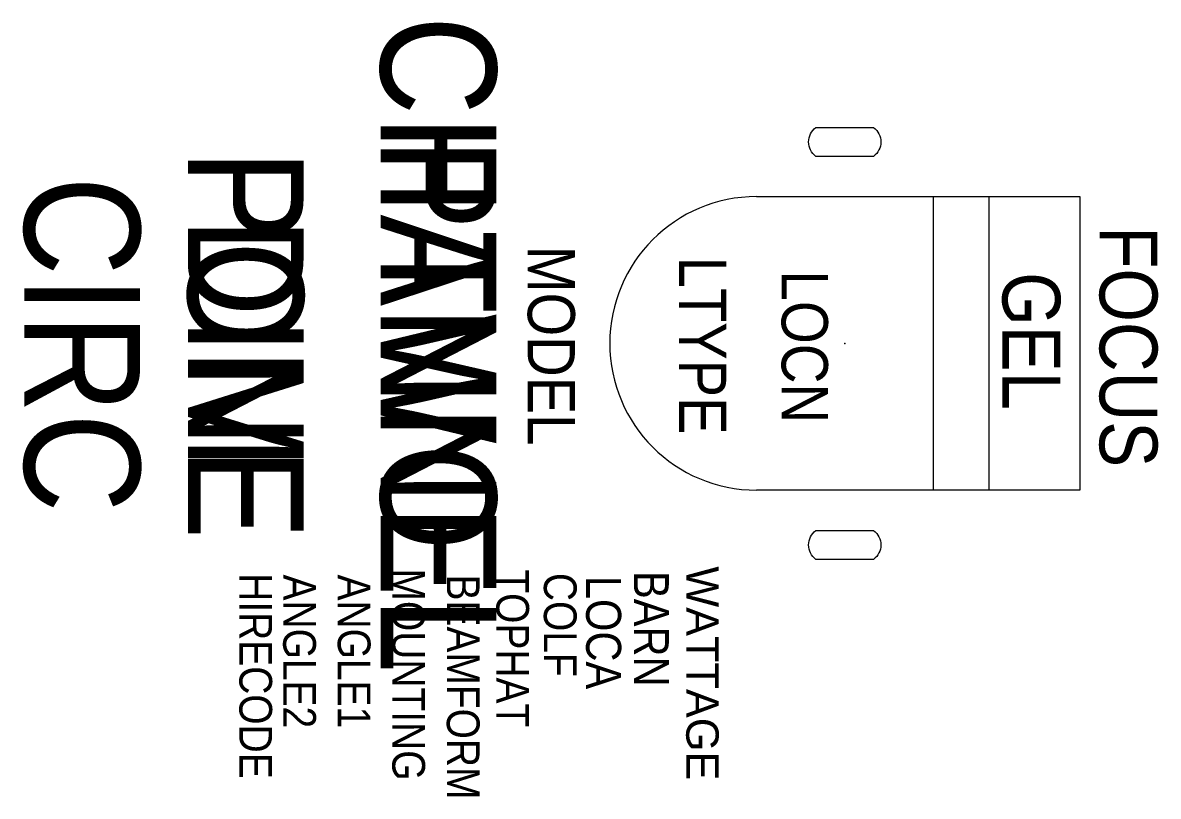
# Model space of a CAD drawing. Extents: x 839 to 1821, y -2903 to -2234.
import ezdxf
from ezdxf.enums import TextEntityAlignment as Align

# ---------------------------------------------------------------- set-up
doc = ezdxf.new("R2010")
doc.units = 0
doc.header["$MEASUREMENT"] = 0
doc.layers.get('0').update_dxf_attribs({"linetype": 'CONTINUOUS'})
for name, color, linetype in [('CHANNEL', 3, 'CONTINUOUS'), ('CIRC', 6, 'CONTINUOUS'), ('DIMMER', 4, 'CONTINUOUS'), ('FOCUS', 30, 'CONTINUOUS'), ('GEL', 1, 'CONTINUOUS'), ('LANTERNS', 4, 'CONTINUOUS'), ('LOCATION', 7, 'CONTINUOUS'), ('MODEL', 6, 'CONTINUOUS'), ('PATCH', 5, 'CONTINUOUS'), ('PATCH2', 5, 'CONTINUOUS')]:
    doc.layers.add(name, color=color, linetype=linetype)

msp = doc.modelspace()

# ---------------------------------------------------------------- linework, layer by layer
for p, q in [((1473.58, -2383.99), (1752.98, -2383.99)), ((1626.32, -2383.99), (1626.32, -2637.99)), ((1674.5, -2383.99), (1674.5, -2637.99)), ((1752.98, -2383.99), (1752.98, -2637.99)), ((1752.98, -2637.99), (1473.58, -2637.99))]:
    msp.add_line(p, q)
msp.add_arc((1473.58, -2510.99), 127, 90, 270)
msp.add_point((1549.78, -2510.99))
at = {"layer": 'LANTERNS', "color": 0}
for points in [[(1524.78, -2324.14), (1574.78, -2324.14, -0.5), (1574.78, -2349.14), (1524.78, -2349.14, -0.5), (1524.78, -2324.14)], [(1524.78, -2672.84), (1574.78, -2672.84, -0.5), (1574.78, -2697.84), (1524.78, -2697.84, -0.5), (1524.78, -2672.84)]]:
    msp.add_lwpolyline(points, format="xyb", dxfattribs=at)

# ---------------------------------------------------------------- texts
at = {"layer": 'CHANNEL', "width": 0.89}
msp.add_attdef('CHANNEL', text='', height=100, rotation=270, dxfattribs=at).set_placement((1148.38, -2511.85), align=Align.CENTER)
at = {"layer": 'CIRC', "width": 0.89}
msp.add_attdef('CIRC', text='', height=100, rotation=270, dxfattribs=at).set_placement((840.27, -2511.85), align=Align.CENTER)
at = {"layer": 'DIMMER', "width": 0.89}
msp.add_attdef('DIM', text='', height=100, rotation=270, dxfattribs=at).set_placement((981.71, -2510.99), align=Align.CENTER)
at = {"layer": 'FOCUS', "width": 0.89}
msp.add_attdef('FOCUS', text='', height=50, rotation=270, dxfattribs=at).set_placement((1770.19, -2513.91), align=Align.CENTER)
at = {"layer": 'GEL', "width": 0.89}
msp.add_attdef('GEL', text='', height=50, rotation=270, dxfattribs=at).set_placement((1686.16, -2508.9), align=Align.CENTER)
at = {"layer": 'LANTERNS', "color": 0, "width": 0.89, "flags": 1}
for tag, p, s, height in [('MOUNTING', (1158.48, -2705.77), 'STANDARD HOOK CLAMP', 28.3047), ('TOPHAT', (1248.44, -2706.48), 'Y', 28.3), ('HIRECODE', (1026.21, -2709.82), 'C', 28.3), ('ANGLE2', (1064.13, -2710.97), '24', 28.305), ('ANGLE1', (1111.3, -2710.97), '10', 28.305), ('BEAMFORM', (1205.65, -2710.97), 'E', 28.3), ('COLF', (1289.57, -2709.58), 'N', 28.3), ('LOCA', (1326.12, -2712.12), '', 30.26), ('BARN', (1367.4, -2707.9), '1', 30.26)]:
    msp.add_attdef(tag, p, s, height=height, rotation=270, dxfattribs=at)
at = {"layer": 'LANTERNS', "color": 0, "flags": 1}
msp.add_attdef('WATTAGE', (1412.7, -2703.87), '1000', height=28, rotation=270, dxfattribs=at)
at = {"layer": 'LOCATION', "width": 0.89}
msp.add_attdef('LOCN', text='', height=40, rotation=270, dxfattribs=at).set_placement((1495.19, -2513.92), align=Align.CENTER)
at = {"layer": 'MODEL', "width": 0.89}
for tag, text, height, p in [('MODEL', 'P64 VNSP', 40.798, (1275.6, -2512.89)), ('LTYPE', '', 40.8, (1406.49, -2512.89))]:
    msp.add_attdef(tag, text=text, height=height, rotation=270, dxfattribs=at).set_placement(p, align=Align.CENTER)
at = {"layer": 'PATCH', "width": 0.89}
msp.add_attdef('PONE', text='', height=100, rotation=270, dxfattribs=at).set_placement((981.71, -2511.85), align=Align.CENTER)
at = {"layer": 'PATCH2', "width": 0.89}
msp.add_attdef('PTWO', text='', height=100, rotation=270, dxfattribs=at).set_placement((1148.38, -2511.85), align=Align.CENTER)

doc.saveas('drawing.dxf')
